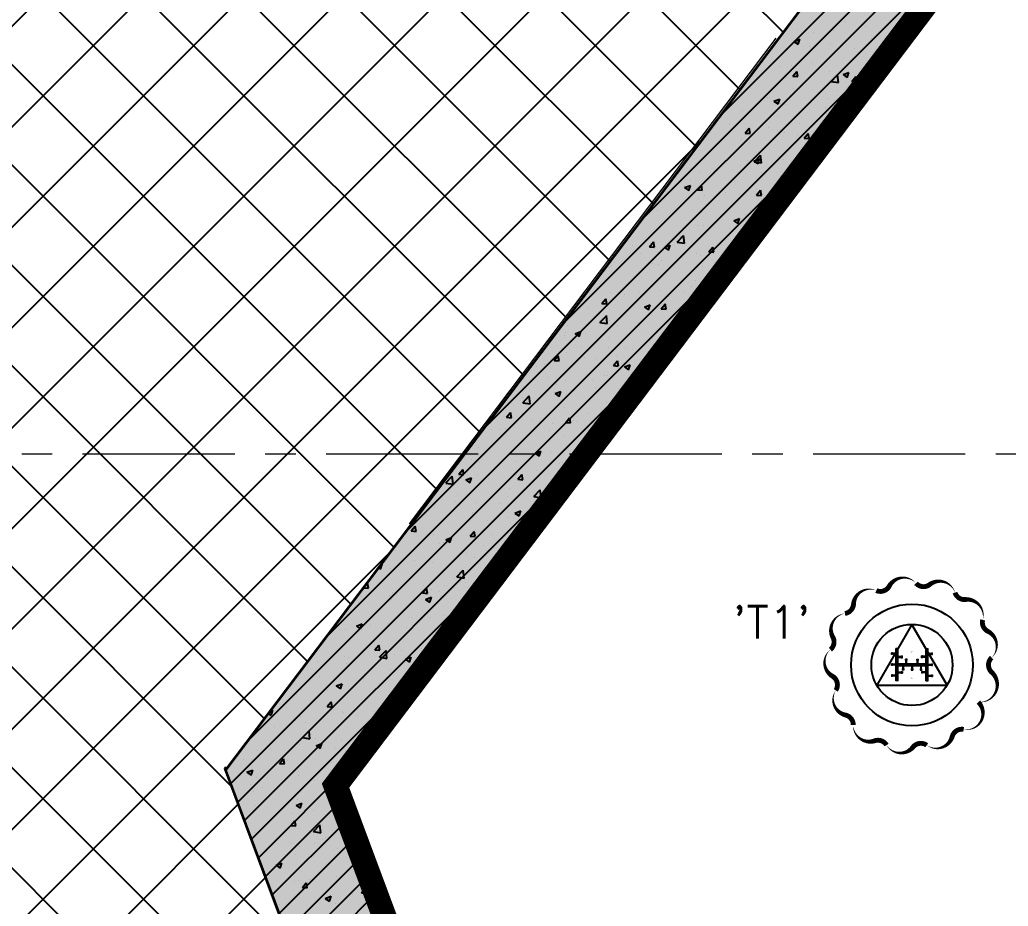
# Model space of a CAD drawing. Header units: millimetres. Extents: x -346728 to 1320345, y -537202 to -385966.
# Drawn here: x 346317 to 358496, y -429790 to -418867 of the extents above; entities that cross this region are included whole.
import ezdxf
from ezdxf.xclip import XClip

# ---------------------------------------------------------------- set-up
doc = ezdxf.new("R2010")
doc.units = ezdxf.units.MM
doc.header["$LTSCALE"] = 100
doc.header["$XCLIPFRAME"] = 2
for name, pattern in [('DASHED2', [0.375, 0.25, -0.125]), ('HIDDEN', [9.525, 6.35, -3.175]), ('X1326_GLB$0$CENTER', [2, 1.25, -0.25, 0.25, -0.25])]:
    doc.linetypes.add(name, pattern=pattern)
for name, color, linetype, lineweight in [('0 T TEXT', 7, 'Continuous', 13), ('KCMANH', 8, 'Continuous', 13), ('KINGPOST', 5, 'Continuous', 20), ('X1326_GLB$0$A-tim', 8, 'X1326_GLB$0$CENTER', 9)]:
    doc.layers.add(name, color=color, linetype=linetype, lineweight=lineweight)
for name, color, linetype in [('DM', 8, 'Continuous'), ('hach', 253, 'Continuous'), ('PL', 3, 'Continuous'), ('PLT', 6, 'Continuous'), ('W2', 4, 'Continuous'), ('XR_1326_csPL$0$hach', 253, 'Continuous'), ('XR_1326_csPL$0$W2', 4, 'Continuous')]:
    doc.layers.add(name, color=color, linetype=linetype)
doc.styles.add('simplex', font='simplex.shx')
pattern_1 = [(45, (188543.33, 11377564.439), (-8.980256121, 8.980256121), []), (135, (188543.33, 11377564.439), (-8.980256121, -8.980256121), [])]

# ---------------------------------------------------------------- blocks, each defined once
blk = doc.blocks.new('LVL-KHUNGTEN')
blk.add_lwpolyline([(61072.9, 41092.8), (119123.5, 41092.8), (119123.5, 61.9), (61072.9, 61.9)], close=True)
blk = doc.blocks.new('mb duong hh')
at = {"layer": '0 T TEXT', "color": 8, "linetype": 'DASHED2', "ltscale": 300}
blk.add_lwpolyline([(75940, 34596), (80501, 41668), (80491, 88861), (75484, 93868), (-20031, 93860), (-33610, 75885), (-26182, 55955), (-6300, 2612), (0, 0)], close=True, dxfattribs=at)
blk = doc.blocks.new('MB HANG RAO TAM')
h = blk.add_hatch()
h.set_pattern_fill('ANSI37', color=8, scale=7000, style=0)
h.set_pattern_definition([(45, (527887.4, 631399.9), (-618.7184, 618.7184), []), (135, (527887.4, 631399.9), (-618.7184, -618.7184), [])])
h.paths.add_polyline_path([(89794, 74797), (94796, 69797), (94804, 22611), (90246, 15544), (52523, -1634), (34324, -9922), (14325, -19029), (8025, -16417), (-19267, 56832), (-5688, 74797), (41806, 74797), (65797, 74797)], flags=16)
h.paths.add_polyline_path([(-17293, 40146), (-15160, 40938), (-12777, 34516), (-15127, 33730), (-10493, 20001), (4784, -19373), (12548, -21453), (91490, 14752), (95488, 20874), (95620, 46027), (95770, 74597), (91825, 78101), (52350, 76926), (14008, 75822), (-9259, 75871), (-23844, 71027), (-24251, 60760)])
at = {"layer": 'XR_1326_csPL$0$W2', "color": 7, "ltscale": 0.5, "elevation": 0}
blk.add_lwpolyline([(8025, -16417), (14325, -19029), (90246, 15544), (94804, 22611), (94796, 69797), (89794, 74797), (-5688, 74797), (-19267, 56832)], close=True, dxfattribs=at)
blk = doc.blocks.new('KP50')
at = {"ltscale": 0.1}
h = blk.add_hatch(color=6, dxfattribs=at)
h.dxf.hatch_style = 1
h.paths.add_polyline_path([(14, 171), (-14, 171), (-14, 142)])
h.paths.add_polyline_path([(-14, -142), (-14, -171), (14, -171)])
at = {"layer": 'KCMANH', "linetype": 'ByBlock'}
h = blk.add_hatch(dxfattribs=at)
h.set_pattern_fill('ANSI37', color=6, scale=4, style=0)
h.set_pattern_definition(pattern_1)
h.paths.add_polyline_path([(-200, 200), (-200, 171), (200, 171), (200, 200)])
h = blk.add_hatch(dxfattribs=at)
h.set_pattern_fill('ANSI37', color=6, scale=4, style=0)
h.set_pattern_definition([(45, (188728.93, 11377564.439), (-8.980256121, 8.980256121), []), (135, (188728.93, 11377564.439), (-8.980256121, -8.980256121), [])])
h.paths.add_polyline_path([(14, 171), (-14, 142), (-14, -142), (14, -171)])
h = blk.add_hatch(dxfattribs=at)
h.set_pattern_fill('ANSI37', color=6, scale=4, style=0)
h.set_pattern_definition(pattern_1)
h.paths.add_polyline_path([(-200, -171), (-200, -200), (200, -200), (200, -171)])
for p, q in [((-125, 253), (-146, 253)), ((-146, 240), (-146, 253)), ((-125, 240), (-125, 253)), ((-10, 253), (10, 253)), ((-10, 240), (-10, 253)), ((10, 240), (10, 253)), ((125, 253), (146, 253)), ((125, 240), (125, 253)), ((146, 240), (146, 253)), ((-125, 240), (-146, 240)), ((-142, 200), (-142, 240)), ((-129, 200), (-129, 240)), ((-85, 131), (-106, 131)), ((-106, 131), (-106, 118)), ((-102, 171), (-102, 131)), ((-89, 171), (-89, 131)), ((-85, 131), (-85, 118)), ((-10, 240), (10, 240)), ((-6, 200), (-6, 240)), ((6, 200), (6, 240)), ((85, 131), (106, 131)), ((85, 131), (85, 118)), ((89, 171), (89, 131)), ((102, 171), (102, 131)), ((106, 131), (106, 118)), ((125, 240), (146, 240)), ((129, 200), (129, 240)), ((142, 200), (142, 240)), ((-85, 118), (-106, 118)), ((-67, 100), (-67, 120)), ((-54, 120), (-67, 120)), ((-54, 100), (-67, 100)), ((-67, 10), (-67, -10)), ((-54, 10), (-67, 10)), ((-54, 100), (-54, 120)), ((-14, 116), (-54, 116)), ((-14, 104), (-54, 104)), ((-54, 10), (-54, -10)), ((-14, 6), (-54, 6)), ((14, 76), (54, 76)), ((14, 64), (54, 64)), ((54, 60), (54, 80)), ((54, 80), (67, 80)), ((54, 60), (67, 60)), ((67, 60), (67, 80)), ((85, 118), (106, 118)), ((-85, -118), (-106, -118)), ((-106, -131), (-106, -118)), ((-85, -131), (-85, -118)), ((-54, -10), (-67, -10)), ((-67, -100), (-67, -120)), ((-54, -100), (-67, -100)), ((-54, -120), (-67, -120)), ((-14, -6), (-54, -6)), ((-54, -100), (-54, -120)), ((-14, -104), (-54, -104)), ((-14, -116), (-54, -116)), ((14, -64), (54, -64)), ((14, -76), (54, -76)), ((54, -60), (54, -80)), ((54, -60), (67, -60)), ((54, -80), (67, -80)), ((67, -60), (67, -80)), ((85, -118), (106, -118)), ((85, -131), (85, -118)), ((106, -131), (106, -118)), ((-125, -240), (-146, -240)), ((-146, -240), (-146, -253)), ((-142, -200), (-142, -240)), ((-129, -200), (-129, -240)), ((-125, -240), (-125, -253)), ((-85, -131), (-106, -131)), ((-102, -171), (-102, -131)), ((-89, -171), (-89, -131)), ((-10, -240), (10, -240)), ((-10, -240), (-10, -253)), ((-6, -200), (-6, -240)), ((6, -200), (6, -240)), ((10, -240), (10, -253)), ((85, -131), (106, -131)), ((89, -171), (89, -131)), ((102, -171), (102, -131)), ((125, -240), (146, -240)), ((125, -240), (125, -253)), ((129, -200), (129, -240)), ((142, -200), (142, -240)), ((146, -240), (146, -253)), ((-125, -253), (-146, -253)), ((-10, -253), (10, -253)), ((125, -253), (146, -253))]:
    blk.add_line(p, q, dxfattribs=at)
at = {"layer": 'KINGPOST', "color": 6, "linetype": 'ByBlock'}
for p, q in [((-200, 200), (200, 200)), ((-200, 171), (-200, 200)), ((-200, 171), (200, 171)), ((-14, 171), (-14, -171)), ((-14, 142), (14, 171)), ((14, 171), (14, -171)), ((200, 171), (200, 200)), ((-200, -171), (200, -171)), ((-200, -171), (-200, -200)), ((-200, -200), (200, -200)), ((-14, -142), (14, -171)), ((200, -171), (200, -200))]:
    blk.add_line(p, q, dxfattribs=at)
blk.add_lwpolyline([(-14, 0), (14, 0)], dxfattribs=at)
blk = doc.blocks.new('B1 Kingpost Layout Plan1')
at = {"layer": 'KCMANH', "linetype": 'ByBlock', "rotation": 90}
blk.add_blockref('KP50', (-13287, -12046, 0), dxfattribs=at)

msp = doc.modelspace()

# ---------------------------------------------------------------- hatches: boundary and pattern name
at = {"ltscale": 0.1}
h = msp.add_hatch(color=6, dxfattribs=at)
h.dxf.hatch_style = 1
h.paths.add_polyline_path([(357324.1, -426645.3), (357295.3, -426645.3), (357295.3, -426674.1)])
h.paths.add_polyline_path([(357295.3, -426958.9), (357295.3, -426987.7), (357324.1, -426987.7)])
at = {"layer": 'hach'}
h = msp.add_hatch(dxfattribs=at)
h.set_pattern_fill('ANSI31', color=256, scale=70)
h.set_pattern_definition([(45, (342151.22, -508591.22), (-157.15448, 157.15448), [])])
h.paths.add_polyline_path([(362433.4, -410142.2), (348853.9, -428107.5), (376146.7, -501359), (382446.8, -503970.9), (458369.1, -469396.6), (462927.9, -462329.4), (462919.8, -415142.7), (457917.8, -410142.2)])
h.paths.add_polyline_path([(363030.6, -411342.2), (350208.3, -428305.7), (377088.8, -500450.6), (382424.3, -502662.6), (457551.5, -468450.4), (461727.8, -461976.1), (461719.7, -415639.4), (457420.9, -411342.2)], flags=16)
h = msp.add_hatch(dxfattribs=at)
h.set_pattern_fill('AR-CONC', color=256, scale=4)
h.set_pattern_definition([(50, (342151.2, -508591.2), (728.7387, -63.7563), [76.2, -838.2]), (355, (342151.2, -508591.2), (-140.9737, 764.2274), [60.96, -670.5623]), (100.45144, (342211.95, -508596.54), (587.765, 700.471), [64.76, -712.361]), (46.1842, (342151.2, -508388), (1084.316, -168.1693), [114.3, -1257.3]), (96.63556, (342241.6, -508402), (949.6165, 989.7045), [97.14, -1068.5424]), (351.18415, (342151.2, -508388), (949.6165, 989.7045), [91.44, -1005.839]), (21, (342252.8, -508438.8), (606.4576, -409.0608), [76.2, -838.2]), (326, (342252.8, -508438.8), (247.208, 736.752), [60.96, -670.56]), (71.45144, (342303.36, -508472.9), (853.6657, 327.691), [64.76, -712.3598]), (37.5, (342151.22, -508591.22), (12.3544, 338.22016), [0, -662.432, 0, -680.72, 0, -673.1]), (7.5, (342151.22, -508591.22), (267.27865, 400.7223), [0, -388.112, 0, -647.192, 0, -256.54]), (327.5, (341924.65, -508591.22), (542.3624, -22.91498), [0, -254, 0, -792.48, 0, -1051.56]), (317.5, (341823.05, -508591.2), (592.5167, 101.706), [0, -330.2, 0, -526.288, 0, -746.76])])
h.paths.add_polyline_path([(362433.4, -410142.2), (348853.9, -428107.5), (376146.7, -501359), (382446.8, -503970.9), (458369.1, -469396.6), (462927.9, -462329.4), (462919.8, -415142.7), (457917.8, -410142.2)])
h.paths.add_polyline_path([(363030.6, -411342.2), (350208.3, -428305.7), (377088.8, -500450.6), (382424.3, -502662.6), (457551.5, -468450.4), (461727.8, -461976.1), (461719.7, -415639.4), (457420.9, -411342.2)], flags=16)

# ---------------------------------------------------------------- linework, layer by layer
at = {"color": 6, "elevation": -2718.3}
msp.add_lwpolyline([(358291.7, -426726.7, 0, 60, 0.5205671), (358245, -426402.2, 60, 60, -0.3534527), (358181.4, -426261.1, 0, 60, 0.5205671), (357969, -426010.8, 60, 60, -0.3534915), (357840.1, -425925.1, 0, 60, 0.5205671), (357527.3, -425826.2, 60, 60, -0.3944899), (357359.9, -425809.8, 0, 60, 0.520567), (357029.1, -425846.6, 60, 60, -0.3907151), (356870.8, -425900, 0, 60, 0.520567), (356589.5, -426068.8, 60, 60, -0.3534934), (356484, -426182.1, 0, 60, 0.5205671), (356335.5, -426474.8, 60, 60, -0.3571345), (356305.2, -426627.9, 0, 60, 0.520567), (356330.9, -426955.6, 60, 60, -0.4289707), (356371.2, -427129.5, 0, 60, 0.520567), (356491.9, -427434.3, 60, 60, -0.3534582), (356586.6, -427556.8, 0, 60, 0.520567), (356851.3, -427750.9, 60, 60, -0.3534893), (356996.6, -427804.3, 0, 60, 0.5205671), (357323.8, -427827.9, 60, 60, -0.3982747), (357491.7, -427806, 0, 60, 0.520567), (357806.4, -427697.6, 60, 60, -0.3869502), (357947.4, -427610.4, 0, 60, 0.7314349), (358128, -427274.1, 0, 60, 0.7206829), (358292.7, -426907.2, 60, 60, -0.4358983)], format="xyseb", close=True, dxfattribs=at)
at = {"layer": 'PL', "elevation": -1404.9}
msp.add_lwpolyline([(356876.7, -427066.5), (357742.7, -427066.5), (357309.7, -426316.5)], close=True, dxfattribs=at)
msp.add_lwpolyline([(356876.7, -427066.5), (357742.7, -427066.5), (357309.7, -426316.5)], close=True, dxfattribs=at)
at = {"layer": 'PL'}
for radius in [750, 750, 500, 500]:
    msp.add_circle((357309.7, -426816.5, -1404.9), radius, dxfattribs=at)
at = {"layer": 'W2', "ltscale": 0.5, "elevation": -1404.9}
for points in [[(362433.4, -410142.2), (348853.9, -428107.5), (376146.7, -501359), (382446.8, -503970.9), (458369.1, -469396.6), (462927.9, -462329.4), (462919.6, -415142.1), (457917.8, -410142.2)], [(363030.6, -411342.2), (350208.3, -428305.7), (377088.8, -500450.6), (382424.3, -502662.6), (457551.5, -468450.4), (461727.8, -461976.1), (461719.7, -415639.4), (457420.9, -411342.2)]]:
    msp.add_lwpolyline(points, close=True, dxfattribs=at)
at = {"layer": 'X1326_GLB$0$A-tim', "ltscale": 15}
msp.add_line((341092.1, -424216.4, -1404.9), (475778.7, -424216.4, -1404.9), dxfattribs=at)
at = {"layer": 'XR_1326_csPL$0$hach', "color": 250}
for p, q in [((354945.4, -420048.6, -1404.9), (361107.1, -413886.9, -1404.9)), ((353972.2, -421336, -1404.9), (360133.9, -415174.4, -1404.9)), ((352999.1, -422623.5, -1404.9), (359160.7, -416461.9, -1404.9)), ((352025.9, -423911, -1404.9), (358187.6, -417749.3, -1404.9)), ((356490.6, -418887.9, -1404.9), (356490.6, -418887.9, -1404.9)), ((356732, -418943.4, -1404.9), (356732, -418943.4, -1404.9)), ((357157.9, -418925, -1404.9), (357206.9, -418866.6, -1404.9)), ((357157.9, -418925, -1404.9), (357218.6, -418930.3, -1404.9)), ((357218.8, -418930.3, -1404.9), (357207.1, -418866.6, -1404.9)), ((351052.8, -425198.5, -1404.9), (357214.4, -419036.8, -1404.9)), ((355898, -418989.6, -1404.9), (355898, -418989.6, -1404.9)), ((356092.9, -419027.5, -1404.9), (356092.9, -419027.5, -1404.9)), ((356347.2, -418994, -1404.9), (356347.2, -418994, -1404.9)), ((355856.4, -419133.5, -1404.9), (355907, -419167.6, -1404.9)), ((355856.5, -419133.5, -1404.9), (355927.6, -419106.2, -1404.9)), ((355907, -419167.6, -1404.9), (355927.6, -419106.2, -1404.9)), ((356301.1, -419164.7, -1404.9), (356301.1, -419164.7, -1404.9)), ((356814.3, -419099.6, -1404.9), (356814.3, -419099.6, -1404.9)), ((355779.5, -419236.2, -1404.9), (355779.5, -419236.2, -1404.9)), ((356053.4, -419196.8, -1404.9), (356053.4, -419196.8, -1404.9)), ((356595.8, -419219.7, -1404.9), (356595.8, -419219.7, -1404.9)), ((356878.6, -419243.5, -1404.9), (356878.6, -419243.5, -1404.9)), ((355825.6, -419428.2, -1404.9), (355825.6, -419428.2, -1404.9)), ((356079.9, -419394.8, -1404.9), (356079.9, -419394.8, -1404.9)), ((356286.1, -419345.2, -1404.9), (356286.1, -419345.2, -1404.9)), ((356464.7, -419344.1, -1404.9), (356464.7, -419344.1, -1404.9)), ((355693.6, -419446.9, -1404.9), (355693.6, -419446.9, -1404.9)), ((355841.4, -419561.7, -1404.9), (355890.4, -419503.3, -1404.9)), ((355902.3, -419567, -1404.9), (355890.6, -419503.3, -1404.9)), ((356288.8, -419502.9, -1404.9), (356288.8, -419502.9, -1404.9)), ((356314.5, -419626, -1404.9), (356393.7, -419543.5, -1404.9)), ((356404.9, -419640, -1404.9), (356393.7, -419543.5, -1404.9)), ((356462.9, -419542.5, -1404.9), (356534.1, -419515.2, -1404.9)), ((356462.9, -419542.6, -1404.9), (356513.4, -419576.7, -1404.9)), ((356513.4, -419576.7, -1404.9), (356534, -419515.3, -1404.9)), ((356802, -419437.9, -1404.9), (356802, -419437.9, -1404.9)), ((355767.1, -419574.4, -1404.9), (355767.1, -419574.4, -1404.9)), ((355841.4, -419561.7, -1404.9), (355902.1, -419567, -1404.9)), ((356314.6, -419626.1, -1404.9), (356404.9, -419640.1, -1404.9)), ((356570.1, -419625.5, -1404.9), (356619.1, -419567.1, -1404.9)), ((356570.1, -419625.5, -1404.9), (356630.9, -419630.8, -1404.9)), ((356631, -419630.7, -1404.9), (356619.3, -419567.1, -1404.9)), ((355313.2, -419693.1, -1404.9), (355313.2, -419693.1, -1404.9)), ((355812.6, -419795.5, -1404.9), (355812.6, -419795.5, -1404.9)), ((355855.6, -419716, -1404.9), (355855.6, -419716, -1404.9)), ((356197.4, -419744.8, -1404.9), (356197.4, -419744.8, -1404.9)), ((356398, -419738.9, -1404.9), (356398, -419738.9, -1404.9)), ((355527.4, -419829.6, -1404.9), (355527.4, -419829.6, -1404.9)), ((355558.3, -419829, -1404.9), (355558.3, -419829, -1404.9)), ((355609.2, -419870.3, -1404.9), (355659.8, -419904.4, -1404.9)), ((355609.3, -419870.2, -1404.9), (355680.4, -419842.9, -1404.9)), ((355659.8, -419904.4, -1404.9), (355680.4, -419843, -1404.9)), ((355754.8, -419912.7, -1404.9), (355754.8, -419912.7, -1404.9)), ((356069.8, -419852.5, -1404.9), (356069.8, -419852.5, -1404.9)), ((356276.4, -419841.1, -1404.9), (356276.4, -419841.1, -1404.9)), ((355227.1, -419988.8, -1404.9), (355227.1, -419988.8, -1404.9)), ((356244.1, -419951.4, -1404.9), (356244.1, -419951.4, -1404.9)), ((355059.1, -420154.8, -1404.9), (355059.1, -420154.8, -1404.9)), ((355651.6, -420053.1, -1404.9), (355651.6, -420053.1, -1404.9)), ((355930.2, -420145.5, -1404.9), (355930.2, -420145.5, -1404.9)), ((355111.1, -420209.5, -1404.9), (355111.1, -420209.5, -1404.9)), ((355253.6, -420262.2, -1404.9), (355302.6, -420203.8, -1404.9)), ((355253.6, -420262.2, -1404.9), (355314.4, -420267.5, -1404.9)), ((355291, -420229.7, -1404.9), (355291, -420229.7, -1404.9)), ((355314.5, -420267.5, -1404.9), (355302.8, -420203.8, -1404.9)), ((355545.4, -420196.2, -1404.9), (355545.4, -420196.2, -1404.9)), ((355653.5, -420232.4, -1404.9), (355653.5, -420232.4, -1404.9)), ((355742.4, -420250.9, -1404.9), (355742.4, -420250.9, -1404.9)), ((355895.1, -420276.2, -1404.9), (355895.1, -420276.2, -1404.9)), ((355982.4, -420325.9, -1404.9), (356031.4, -420267.6, -1404.9)), ((356043.3, -420331.2, -1404.9), (356031.5, -420267.5, -1404.9)), ((356195.8, -420255.4, -1404.9), (356195.8, -420255.4, -1404.9)), ((356215.7, -420279.3, -1404.9), (356286.9, -420252, -1404.9)), ((356215.7, -420279.3, -1404.9), (356255.1, -420305.9, -1404.9)), ((356264.1, -420179.4, -1404.9), (356264.1, -420179.4, -1404.9)), ((356279.6, -420273.5, -1404.9), (356286.8, -420252, -1404.9)), ((350079.6, -426485.9, -1404.9), (356241.2, -420324.3, -1404.9)), ((354701.5, -420392.1, -1404.9), (354701.5, -420392.1, -1404.9)), ((355214.7, -420327.1, -1404.9), (355214.7, -420327.1, -1404.9)), ((355302.5, -420377.9, -1404.9), (355302.5, -420377.9, -1404.9)), ((355982.4, -420325.9, -1404.9), (356043.1, -420331.2, -1404.9)), ((354710, -420479.6, -1404.9), (354710, -420479.6, -1404.9)), ((355023.7, -420630.4, -1404.9), (355023.7, -420630.4, -1404.9)), ((355278.1, -420596.9, -1404.9), (355278.1, -420596.9, -1404.9)), ((355362, -420607, -1404.9), (355412.6, -420641.1, -1404.9)), ((355362.1, -420607, -1404.9), (355433.2, -420579.7, -1404.9)), ((355364.9, -420615.7, -1404.9), (355444, -420533.2, -1404.9)), ((355364.9, -420615.8, -1404.9), (355455.3, -420629.8, -1404.9)), ((355412.6, -420641.1, -1404.9), (355433.2, -420579.7, -1404.9)), ((355455.3, -420629.7, -1404.9), (355444.1, -420533.2, -1404.9)), ((355662.9, -420546.3, -1404.9), (355662.9, -420546.3, -1404.9)), ((355730.1, -420589.1, -1404.9), (355730.1, -420589.1, -1404.9)), ((354689.2, -420730.3, -1404.9), (354689.2, -420730.3, -1404.9)), ((354913.2, -420728.7, -1404.9), (354913.2, -420728.7, -1404.9)), ((355202.4, -420665.3, -1404.9), (355202.4, -420665.3, -1404.9)), ((355455.6, -420751.6, -1404.9), (355455.6, -420751.6, -1404.9)), ((355690.6, -420733.4, -1404.9), (355690.6, -420733.4, -1404.9)), ((354585.1, -420842.3, -1404.9), (354585.1, -420842.3, -1404.9)), ((355098, -420835.1, -1404.9), (355098, -420835.1, -1404.9)), ((355127.5, -420865.2, -1404.9), (355127.5, -420865.2, -1404.9)), ((355669.8, -420888.1, -1404.9), (355669.8, -420888.1, -1404.9)), ((354505.5, -420936.8, -1404.9), (354505.5, -420936.8, -1404.9)), ((354508.4, -420934.7, -1404.9), (354579.5, -420907.4, -1404.9)), ((354508.4, -420934.7, -1404.9), (354558.9, -420968.8, -1404.9)), ((354558.9, -420968.8, -1404.9), (354579.5, -420907.4, -1404.9)), ((354665.9, -420962.6, -1404.9), (354714.9, -420904.3, -1404.9)), ((354665.9, -420962.6, -1404.9), (354726.6, -420968, -1404.9)), ((354726.8, -420967.9, -1404.9), (354715, -420904.2, -1404.9)), ((355010.8, -420997.6, -1404.9), (355010.8, -420997.6, -1404.9)), ((355190, -421003.5, -1404.9), (355190, -421003.5, -1404.9)), ((355394.6, -421026.4, -1404.9), (355443.6, -420968, -1404.9)), ((355395.6, -420947, -1404.9), (355395.6, -420947, -1404.9)), ((355455.5, -421031.7, -1404.9), (355443.8, -420968, -1404.9)), ((355717.7, -420927.3, -1404.9), (355717.7, -420927.3, -1404.9)), ((354676.8, -421068.5, -1404.9), (354676.8, -421068.5, -1404.9)), ((354756.5, -421031.1, -1404.9), (354756.5, -421031.1, -1404.9)), ((355394.6, -421026.4, -1404.9), (355455.3, -421031.7, -1404.9)), ((354155.2, -421140.1, -1404.9), (354155.2, -421140.1, -1404.9)), ((354168.8, -421222.2, -1404.9), (354168.8, -421222.2, -1404.9)), ((354711.1, -421245.1, -1404.9), (354711.1, -421245.1, -1404.9)), ((355114.8, -421343.7, -1404.9), (355186, -421316.4, -1404.9)), ((355114.8, -421343.8, -1404.9), (355165.4, -421377.9, -1404.9)), ((355128.3, -421347.7, -1404.9), (355128.3, -421347.7, -1404.9)), ((355165.4, -421377.9, -1404.9), (355186, -421316.5, -1404.9)), ((355177.7, -421341.7, -1404.9), (355177.7, -421341.7, -1404.9)), ((355253.5, -421268.1, -1404.9), (355253.5, -421268.1, -1404.9)), ((354142.8, -421478.3, -1404.9), (354142.8, -421478.3, -1404.9)), ((354489.2, -421431.8, -1404.9), (354489.2, -421431.8, -1404.9)), ((354664.5, -421406.8, -1404.9), (354664.5, -421406.8, -1404.9)), ((354743.5, -421398.4, -1404.9), (354743.5, -421398.4, -1404.9)), ((355056.1, -421441.4, -1404.9), (355056.1, -421441.4, -1404.9)), ((349106.4, -427773.4, -1404.9), (355268.1, -421611.8, -1404.9)), ((353847.5, -421516.3, -1404.9), (353847.5, -421516.3, -1404.9)), ((354078.1, -421663.1, -1404.9), (354127.1, -421604.7, -1404.9)), ((354139, -421668.4, -1404.9), (354127.3, -421604.7, -1404.9)), ((354415.3, -421605.4, -1404.9), (354494.4, -421522.9, -1404.9)), ((354415.3, -421605.5, -1404.9), (354505.7, -421619.5, -1404.9)), ((354463.6, -421543.1, -1404.9), (354463.6, -421543.1, -1404.9)), ((354505.7, -421619.4, -1404.9), (354494.5, -421522.9, -1404.9)), ((353871.1, -421644.8, -1404.9), (353871.1, -421644.8, -1404.9)), ((353970.9, -421741.4, -1404.9), (353970.9, -421741.4, -1404.9)), ((354078.1, -421663.1, -1404.9), (354138.8, -421668.4, -1404.9)), ((354261.1, -421671.5, -1404.9), (354311.7, -421705.6, -1404.9)), ((354261.2, -421671.4, -1404.9), (354332.3, -421644.1, -1404.9)), ((354311.7, -421705.6, -1404.9), (354332.3, -421644.2, -1404.9)), ((354652.1, -421745, -1404.9), (354652.1, -421745, -1404.9)), ((354806.8, -421726.9, -1404.9), (354855.8, -421668.5, -1404.9)), ((354806.8, -421726.9, -1404.9), (354867.6, -421732.2, -1404.9)), ((354867.7, -421732.2, -1404.9), (354856, -421668.5, -1404.9)), ((355165.3, -421679.9, -1404.9), (355165.3, -421679.9, -1404.9)), ((353642.8, -421855, -1404.9), (353642.8, -421855, -1404.9)), ((354114.5, -421867.8, -1404.9), (354114.5, -421867.8, -1404.9)), ((354130.5, -421816.5, -1404.9), (354130.5, -421816.5, -1404.9)), ((354221.9, -421832.6, -1404.9), (354221.9, -421832.6, -1404.9)), ((354476.3, -421799.1, -1404.9), (354476.3, -421799.1, -1404.9)), ((354513.3, -421764.3, -1404.9), (354513.3, -421764.3, -1404.9)), ((354707, -421766.1, -1404.9), (354707, -421766.1, -1404.9)), ((354861, -421748.4, -1404.9), (354861, -421748.4, -1404.9)), ((355055.6, -421787.2, -1404.9), (355055.6, -421787.2, -1404.9)), ((353522, -421969.6, -1404.9), (353522, -421969.6, -1404.9)), ((353580.3, -421917, -1404.9), (353580.3, -421917, -1404.9)), ((353602.8, -421892.7, -1404.9), (353602.8, -421892.7, -1404.9)), ((354185.1, -421877.9, -1404.9), (354185.1, -421877.9, -1404.9)), ((354727.5, -421900.8, -1404.9), (354727.5, -421900.8, -1404.9)), ((353449.6, -422027.5, -1404.9), (353458, -422033.3, -1404.9)), ((353458, -422033.3, -1404.9), (353468.2, -422002.8, -1404.9)), ((354639.8, -422083.2, -1404.9), (354639.8, -422083.2, -1404.9)), ((354867.6, -422080.5, -1404.9), (354932.7, -422055.5, -1404.9)), ((354867.6, -422080.5, -1404.9), (354898.2, -422101.2, -1404.9)), ((353590.4, -422230.9, -1404.9), (353590.4, -422230.9, -1404.9)), ((353954.6, -422233.3, -1404.9), (353954.6, -422233.3, -1404.9)), ((354118.1, -422154.7, -1404.9), (354118.1, -422154.7, -1404.9)), ((354209, -422199.8, -1404.9), (354209, -422199.8, -1404.9)), ((354502.5, -422223.4, -1404.9), (354502.5, -422223.4, -1404.9)), ((354593.8, -422149.2, -1404.9), (354593.8, -422149.2, -1404.9)), ((353313, -422317.8, -1404.9), (353313, -422317.8, -1404.9)), ((353490.3, -422363.6, -1404.9), (353539.3, -422305.2, -1404.9)), ((353551.2, -422368.9, -1404.9), (353539.5, -422305.2, -1404.9)), ((353768.8, -422257.8, -1404.9), (353768.8, -422257.8, -1404.9)), ((353910, -422325.1, -1404.9), (353910, -422325.1, -1404.9)), ((354311.1, -422280.8, -1404.9), (354311.1, -422280.8, -1404.9)), ((353317.5, -422426.8, -1404.9), (353317.5, -422426.8, -1404.9)), ((353490.3, -422363.6, -1404.9), (353551.1, -422368.9, -1404.9)), ((354013.9, -422408.2, -1404.9), (354064.5, -422442.3, -1404.9)), ((354014, -422408.2, -1404.9), (354085.1, -422380.9, -1404.9)), ((354064.5, -422442.3, -1404.9), (354085.1, -422380.9, -1404.9)), ((354219.1, -422427.3, -1404.9), (354268.1, -422369, -1404.9)), ((354219.1, -422427.3, -1404.9), (354279.8, -422432.7, -1404.9)), ((354280, -422432.6, -1404.9), (354268.2, -422368.9, -1404.9)), ((354627.4, -422421.4, -1404.9), (354627.4, -422421.4, -1404.9)), ((353465.7, -422595.1, -1404.9), (353544.8, -422512.7, -1404.9)), ((353465.7, -422595.2, -1404.9), (353556.1, -422609.2, -1404.9)), ((353556.1, -422609.1, -1404.9), (353544.9, -422512.6, -1404.9)), ((353578.1, -422569.1, -1404.9), (353578.1, -422569.1, -1404.9)), ((354105.7, -422493, -1404.9), (354105.7, -422493, -1404.9)), ((354326.5, -422549.9, -1404.9), (354326.5, -422549.9, -1404.9)), ((353045.7, -422718.5, -1404.9), (353045.7, -422718.5, -1404.9)), ((353064.9, -422634.2, -1404.9), (353064.9, -422634.2, -1404.9)), ((353160.3, -422735.9, -1404.9), (353231.4, -422708.6, -1404.9)), ((353210.8, -422770, -1404.9), (353231.4, -422708.6, -1404.9)), ((353687.4, -422634, -1404.9), (353687.4, -422634, -1404.9)), ((353941.7, -422600.5, -1404.9), (353941.7, -422600.5, -1404.9)), ((353028.6, -422754.1, -1404.9), (353028.6, -422754.1, -1404.9)), ((353160.3, -422735.9, -1404.9), (353210.8, -422770, -1404.9)), ((353570.9, -422777, -1404.9), (353570.9, -422777, -1404.9)), ((354093.4, -422831.2, -1404.9), (354093.4, -422831.2, -1404.9)), ((354113.3, -422799.9, -1404.9), (354113.3, -422799.9, -1404.9)), ((348917.1, -428277.1, -1404.9), (354294.9, -422899.2, -1404.9)), ((353242.8, -422890.6, -1404.9), (353242.8, -422890.6, -1404.9)), ((353565.7, -422907.4, -1404.9), (353565.7, -422907.4, -1404.9)), ((353785.1, -422913.5, -1404.9), (353785.1, -422913.5, -1404.9)), ((353868.1, -422931.3, -1404.9), (353868.1, -422931.3, -1404.9)), ((354059.2, -422950.6, -1404.9), (354059.2, -422950.6, -1404.9)), ((352902.6, -423064.1, -1404.9), (352951.6, -423005.7, -1404.9)), ((352902.6, -423064.1, -1404.9), (352963.3, -423069.4, -1404.9)), ((352963.5, -423069.3, -1404.9), (352951.7, -423005.7, -1404.9)), ((353052.5, -422972.4, -1404.9), (353052.5, -422972.4, -1404.9)), ((353275.5, -423033, -1404.9), (353275.5, -423033, -1404.9)), ((353420.1, -423034.7, -1404.9), (353420.1, -423034.7, -1404.9)), ((353631.3, -423127.8, -1404.9), (353680.3, -423069.4, -1404.9)), ((353674.4, -423001.3, -1404.9), (353674.4, -423001.3, -1404.9)), ((353692.2, -423133.1, -1404.9), (353680.5, -423069.4, -1404.9)), ((352683, -423134.7, -1404.9), (352683, -423134.7, -1404.9)), ((352778.4, -423119.2, -1404.9), (352778.4, -423119.2, -1404.9)), ((353631.3, -423127.8, -1404.9), (353692, -423133.1, -1404.9)), ((353766.7, -423145, -1404.9), (353817.3, -423179.1, -1404.9)), ((353766.8, -423144.9, -1404.9), (353837.9, -423117.6, -1404.9)), ((353817.3, -423179.1, -1404.9), (353837.9, -423117.7, -1404.9)), ((354081, -423169.4, -1404.9), (354081, -423169.4, -1404.9)), ((352826.4, -423270.5, -1404.9), (352826.4, -423270.5, -1404.9)), ((353040.2, -423310.6, -1404.9), (353040.2, -423310.6, -1404.9)), ((353368.8, -423293.5, -1404.9), (353368.8, -423293.5, -1404.9)), ((353519, -423256.1, -1404.9), (353519, -423256.1, -1404.9)), ((353553.3, -423245.6, -1404.9), (353553.3, -423245.6, -1404.9)), ((353911.2, -423316.4, -1404.9), (353911.2, -423316.4, -1404.9)), ((352518.5, -423382.2, -1404.9), (352518.5, -423382.2, -1404.9)), ((352913.1, -423472.6, -1404.9), (352984.2, -423445.3, -1404.9)), ((352926.5, -423357.8, -1404.9), (352926.5, -423357.8, -1404.9)), ((352963.6, -423506.8, -1404.9), (352984.2, -423445.4, -1404.9)), ((353152.8, -423435.5, -1404.9), (353152.8, -423435.5, -1404.9)), ((353407.1, -423402, -1404.9), (353407.1, -423402, -1404.9)), ((353791.9, -423351.3, -1404.9), (353791.9, -423351.3, -1404.9)), ((352511.1, -423519.9, -1404.9), (352511.1, -423519.9, -1404.9)), ((352516.1, -423584.8, -1404.9), (352595.2, -423502.4, -1404.9)), ((352606.5, -423598.8, -1404.9), (352595.2, -423502.3, -1404.9)), ((352913.1, -423472.7, -1404.9), (352963.6, -423506.8, -1404.9)), ((352516.1, -423584.9, -1404.9), (352606.5, -423598.9, -1404.9)), ((353027.8, -423648.8, -1404.9), (353027.8, -423648.8, -1404.9)), ((353541, -423583.8, -1404.9), (353541, -423583.8, -1404.9)), ((353600.4, -423753, -1404.9), (353679.5, -423670.5, -1404.9)), ((353683.9, -423707.6, -1404.9), (353679.6, -423670.5, -1404.9)), ((352109.9, -423834.5, -1404.9), (352130.5, -423773.1, -1404.9)), ((352130.1, -423773.2, -1404.9), (352130.6, -423773, -1404.9)), ((352314.8, -423764.5, -1404.9), (352363.8, -423706.2, -1404.9)), ((352314.8, -423764.5, -1404.9), (352375.5, -423769.8, -1404.9)), ((352375.7, -423769.8, -1404.9), (352364, -423706.1, -1404.9)), ((352506.1, -423720.4, -1404.9), (352506.1, -423720.4, -1404.9)), ((352628.6, -423789.7, -1404.9), (352628.6, -423789.7, -1404.9)), ((352722, -423815.1, -1404.9), (352722, -423815.1, -1404.9)), ((353043.6, -423828.3, -1404.9), (353092.5, -423769.9, -1404.9)), ((353104.5, -423833.6, -1404.9), (353092.7, -423769.9, -1404.9)), ((353139.9, -423802.7, -1404.9), (353139.9, -423802.7, -1404.9)), ((353170.9, -423812.6, -1404.9), (353170.9, -423812.6, -1404.9)), ((353314.5, -423713.4, -1404.9), (353314.5, -423713.4, -1404.9)), ((353524.7, -423752, -1404.9), (353524.7, -423752, -1404.9)), ((353600.4, -423753.1, -1404.9), (353644.4, -423759.9, -1404.9)), ((352092.6, -423822.8, -1404.9), (352109.9, -423834.5, -1404.9)), ((352129.5, -423916.8, -1404.9), (352129.5, -423916.8, -1404.9)), ((352243.9, -423920.7, -1404.9), (352243.9, -423920.7, -1404.9)), ((352300.4, -423903.3, -1404.9), (352300.4, -423903.3, -1404.9)), ((352842.8, -423926.2, -1404.9), (352842.8, -423926.2, -1404.9)), ((352885.5, -423836.2, -1404.9), (352885.5, -423836.2, -1404.9)), ((353043.6, -423828.3, -1404.9), (353104.3, -423833.6, -1404.9)), ((353519.5, -423881.7, -1404.9), (353541.2, -423896.4, -1404.9)), ((353519.6, -423881.7, -1404.9), (353565.7, -423864, -1404.9)), ((352493.8, -424058.6, -1404.9), (352493.8, -424058.6, -1404.9)), ((353015.4, -423987.1, -1404.9), (353015.4, -423987.1, -1404.9)), ((353385.2, -423949.1, -1404.9), (353385.2, -423949.1, -1404.9)), ((351966.1, -424134.8, -1404.9), (351966.1, -424134.8, -1404.9)), ((352665.9, -424209.4, -1404.9), (352737, -424182.1, -1404.9)), ((352716.4, -424243.5, -1404.9), (352737, -424182.1, -1404.9)), ((353257.4, -424152.8, -1404.9), (353257.4, -424152.8, -1404.9)), ((349002.4, -428506.1, -1404.9), (353321.8, -424186.7, -1404.9)), ((351884.1, -424283.2, -1404.9), (351884.1, -424283.2, -1404.9)), ((352618.2, -424236.9, -1404.9), (352618.2, -424236.9, -1404.9)), ((352665.9, -424209.4, -1404.9), (352716.4, -424243.5, -1404.9)), ((352872.6, -424203.4, -1404.9), (352872.6, -424203.4, -1404.9)), ((351727, -424465, -1404.9), (351776, -424406.6, -1404.9)), ((351787.9, -424470.3, -1404.9), (351776.2, -424406.6, -1404.9)), ((351976.6, -424321.4, -1404.9), (351976.6, -424321.4, -1404.9)), ((352426.4, -424306.2, -1404.9), (352426.4, -424306.2, -1404.9)), ((352481.4, -424396.8, -1404.9), (352481.4, -424396.8, -1404.9)), ((352680, -424421.3, -1404.9), (352680, -424421.3, -1404.9)), ((352968.8, -424329.1, -1404.9), (352968.8, -424329.1, -1404.9)), ((353003.1, -424325.3, -1404.9), (353003.1, -424325.3, -1404.9)), ((351566.4, -424574.5, -1404.9), (351645.6, -424492.1, -1404.9)), ((351656.8, -424588.5, -1404.9), (351645.6, -424492.1, -1404.9)), ((351727, -424465, -1404.9), (351787.8, -424470.3, -1404.9)), ((351812.2, -424537.1, -1404.9), (351883.4, -424509.8, -1404.9)), ((351812.2, -424537.1, -1404.9), (351862.7, -424571.2, -1404.9)), ((351862.7, -424571.2, -1404.9), (351883.3, -424509.8, -1404.9)), ((351953.7, -424473, -1404.9), (351953.7, -424473, -1404.9)), ((352087.5, -424523, -1404.9), (352087.5, -424523, -1404.9)), ((352455.8, -424528.8, -1404.9), (352504.8, -424470.4, -1404.9)), ((352455.8, -424528.8, -1404.9), (352516.5, -424534.1, -1404.9)), ((352516.7, -424534, -1404.9), (352504.9, -424470.4, -1404.9)), ((351495, -424624.7, -1404.9), (351495, -424624.7, -1404.9)), ((351566.5, -424574.6, -1404.9), (351656.8, -424588.6, -1404.9)), ((352351, -424637.6, -1404.9), (352351, -424637.6, -1404.9)), ((352605.3, -424604.1, -1404.9), (352605.3, -424604.1, -1404.9)), ((352650.8, -424742.7, -1404.9), (352729.9, -424660.2, -1404.9)), ((352741.2, -424756.7, -1404.9), (352729.9, -424660.2, -1404.9)), ((352923.5, -424644.4, -1404.9), (352923.5, -424644.4, -1404.9)), ((352990.1, -424553.5, -1404.9), (352990.1, -424553.5, -1404.9)), ((351709.3, -424722.1, -1404.9), (351709.3, -424722.1, -1404.9)), ((352331, -424746.1, -1404.9), (352331, -424746.1, -1404.9)), ((352469.1, -424735, -1404.9), (352469.1, -424735, -1404.9)), ((352650.8, -424742.8, -1404.9), (352741.1, -424756.8, -1404.9)), ((351428.2, -424876.3, -1404.9), (351428.2, -424876.3, -1404.9)), ((351686.2, -424802.4, -1404.9), (351686.2, -424802.4, -1404.9)), ((351738.5, -424847.8, -1404.9), (351738.5, -424847.8, -1404.9)), ((351941.4, -424811.2, -1404.9), (351941.4, -424811.2, -1404.9)), ((352228.6, -424825.3, -1404.9), (352228.6, -424825.3, -1404.9)), ((352771, -424848.2, -1404.9), (352771, -424848.2, -1404.9)), ((351358.1, -424916, -1404.9), (351358.1, -424916, -1404.9)), ((351900.5, -424938.9, -1404.9), (351900.5, -424938.9, -1404.9)), ((352338, -425004.9, -1404.9), (352338, -425004.9, -1404.9)), ((352418.7, -424946.1, -1404.9), (352489.8, -424918.8, -1404.9)), ((352418.7, -424946.2, -1404.9), (352469.2, -424980.3, -1404.9)), ((352442.8, -424961.8, -1404.9), (352442.8, -424961.8, -1404.9)), ((352469.2, -424980.3, -1404.9), (352489.8, -424918.9, -1404.9)), ((352722.8, -424954.2, -1404.9), (352722.8, -424954.2, -1404.9)), ((351139.3, -425165.5, -1404.9), (351188.3, -425107.1, -1404.9)), ((351200.2, -425170.8, -1404.9), (351188.4, -425107.1, -1404.9)), ((351442, -425122.8, -1404.9), (351442, -425122.8, -1404.9)), ((351929, -425149.4, -1404.9), (351929, -425149.4, -1404.9)), ((352083.7, -425038.4, -1404.9), (352083.7, -425038.4, -1404.9)), ((352456.7, -425073.3, -1404.9), (352456.7, -425073.3, -1404.9)), ((351139.3, -425165.5, -1404.9), (351200, -425170.8, -1404.9)), ((351415.8, -425214.5, -1404.9), (351415.8, -425214.5, -1404.9)), ((351565, -425273.8, -1404.9), (351636.2, -425246.5, -1404.9)), ((351565, -425273.9, -1404.9), (351615.5, -425308, -1404.9)), ((351615.5, -425308, -1404.9), (351636.1, -425246.6, -1404.9)), ((351868, -425229.2, -1404.9), (351917, -425170.9, -1404.9)), ((351868, -425229.2, -1404.9), (351928.8, -425234.5, -1404.9)), ((351928.9, -425234.5, -1404.9), (351917.2, -425170.8, -1404.9)), ((352126.5, -425203.3, -1404.9), (352126.5, -425203.3, -1404.9)), ((351484.1, -425318.9, -1404.9), (351484.1, -425318.9, -1404.9)), ((351534, -425305, -1404.9), (351534, -425305, -1404.9)), ((352026.5, -425341.8, -1404.9), (352026.5, -425341.8, -1404.9)), ((349087.7, -428735.1, -1404.9), (352348.6, -425474.2, -1404.9)), ((350941.4, -425406.7, -1404.9), (350941.4, -425406.7, -1404.9)), ((351816.4, -425439.1, -1404.9), (351816.4, -425439.1, -1404.9)), ((351916.7, -425487.7, -1404.9), (351916.7, -425487.7, -1404.9)), ((352070.7, -425405.6, -1404.9), (352070.7, -425405.6, -1404.9)), ((350735.7, -425618, -1404.9), (350761.9, -425635.6, -1404.9)), ((350761.9, -425635.7, -1404.9), (350782.5, -425574.3, -1404.9)), ((350763.1, -425581.6, -1404.9), (350782.5, -425574.2, -1404.9)), ((350790, -425574.2, -1404.9), (350790, -425574.2, -1404.9)), ((350881.8, -425624.2, -1404.9), (350881.8, -425624.2, -1404.9)), ((351174.7, -425523.5, -1404.9), (351174.7, -425523.5, -1404.9)), ((351403.5, -425552.7, -1404.9), (351403.5, -425552.7, -1404.9)), ((351701.1, -425732.4, -1404.9), (351780.3, -425649.9, -1404.9)), ((351701.2, -425732.5, -1404.9), (351791.5, -425746.5, -1404.9)), ((351791.5, -425746.4, -1404.9), (351780.3, -425649.9, -1404.9)), ((352171.4, -425682.9, -1404.9), (352184.3, -425691.6, -1404.9)), ((352171.5, -425682.9, -1404.9), (352198.8, -425672.4, -1404.9)), ((350551.5, -425865.9, -1404.9), (350600.5, -425807.6, -1404.9)), ((350551.5, -425865.9, -1404.9), (350612.2, -425871.3, -1404.9)), ((350612.4, -425871.2, -1404.9), (350600.7, -425807.5, -1404.9)), ((350743.9, -425815.1, -1404.9), (350743.9, -425815.1, -1404.9)), ((351280.3, -425929.7, -1404.9), (351329.2, -425871.3, -1404.9)), ((351286.3, -425838, -1404.9), (351286.3, -425838, -1404.9)), ((351341.2, -425935, -1404.9), (351329.4, -425871.3, -1404.9)), ((351549.1, -425839.8, -1404.9), (351549.1, -425839.8, -1404.9)), ((351803.5, -425806.3, -1404.9), (351803.5, -425806.3, -1404.9)), ((351828.6, -425860.9, -1404.9), (351828.6, -425860.9, -1404.9)), ((351904.3, -425825.9, -1404.9), (351904.3, -425825.9, -1404.9)), ((352084.5, -425809.5, -1404.9), (352084.5, -425809.5, -1404.9)), ((350522.7, -425974.9, -1404.9), (350522.7, -425974.9, -1404.9)), ((350869.5, -425962.5, -1404.9), (350869.5, -425962.5, -1404.9)), ((350907.5, -425924.3, -1404.9), (350907.5, -425924.3, -1404.9)), ((350958.1, -425951.6, -1404.9), (350958.1, -425951.6, -1404.9)), ((351280.3, -425929.7, -1404.9), (351341, -425935, -1404.9)), ((351317.8, -426010.6, -1404.9), (351388.9, -425983.3, -1404.9)), ((351368.3, -426044.7, -1404.9), (351388.9, -425983.3, -1404.9)), ((351391.1, -425890.9, -1404.9), (351391.1, -425890.9, -1404.9)), ((351492, -425911.2, -1404.9), (351492, -425911.2, -1404.9)), ((351500.5, -425974.5, -1404.9), (351500.5, -425974.5, -1404.9)), ((350899.5, -426012.9, -1404.9), (350899.5, -426012.9, -1404.9)), ((351317.8, -426010.6, -1404.9), (351368.3, -426044.7, -1404.9)), ((351142.9, -426236, -1404.9), (351142.9, -426236, -1404.9)), ((351281.8, -426240.5, -1404.9), (351281.8, -426240.5, -1404.9)), ((351378.8, -426229.1, -1404.9), (351378.8, -426229.1, -1404.9)), ((351536.2, -426207, -1404.9), (351536.2, -426207, -1404.9)), ((351735.5, -426134.3, -1404.9), (351735.5, -426134.3, -1404.9)), ((350464.1, -426338.3, -1404.9), (350535.3, -426310.9, -1404.9)), ((350464.1, -426338.3, -1404.9), (350514.6, -426372.4, -1404.9)), ((350514.7, -426372.4, -1404.9), (350535.3, -426311, -1404.9)), ((350541.8, -426331.6, -1404.9), (350541.8, -426331.6, -1404.9)), ((350550.4, -426337.7, -1404.9), (350550.4, -426337.7, -1404.9)), ((350640.2, -426325, -1404.9), (350640.2, -426325, -1404.9)), ((350857.1, -426300.7, -1404.9), (350857.1, -426300.7, -1404.9)), ((351084.1, -426354.5, -1404.9), (351084.1, -426354.5, -1404.9)), ((350255.4, -426375.7, -1404.9), (350255.4, -426375.7, -1404.9)), ((350329.4, -426376.9, -1404.9), (350329.4, -426376.9, -1404.9)), ((351626.5, -426377.4, -1404.9), (351626.5, -426377.4, -1404.9)), ((350015.4, -426570.9, -1404.9), (350024.5, -426571.7, -1404.9)), ((350024.7, -426571.7, -1404.9), (350022.7, -426561.2, -1404.9)), ((350692.5, -426630.2, -1404.9), (350741.5, -426571.8, -1404.9)), ((350753.4, -426635.5, -1404.9), (350741.6, -426571.8, -1404.9)), ((351268.9, -426607.8, -1404.9), (351268.9, -426607.8, -1404.9)), ((351366.4, -426567.4, -1404.9), (351366.4, -426567.4, -1404.9)), ((350317.1, -426715.1, -1404.9), (350317.1, -426715.1, -1404.9)), ((350372.9, -426725.7, -1404.9), (350372.9, -426725.7, -1404.9)), ((350692.5, -426630.2, -1404.9), (350753.2, -426635.5, -1404.9)), ((350751.5, -426722.1, -1404.9), (350830.7, -426639.6, -1404.9)), ((350751.6, -426722.2, -1404.9), (350841.9, -426736.2, -1404.9)), ((350841.9, -426736.1, -1404.9), (350830.7, -426639.6, -1404.9)), ((350844.8, -426638.9, -1404.9), (350844.8, -426638.9, -1404.9)), ((350938.4, -426693.3, -1404.9), (350938.4, -426693.3, -1404.9)), ((351014.6, -426641.2, -1404.9), (351014.6, -426641.2, -1404.9)), ((351070.6, -426747.3, -1404.9), (351141.7, -426720, -1404.9)), ((351121.1, -426781.5, -1404.9), (351141.7, -426720.1, -1404.9)), ((351421.2, -426693.9, -1404.9), (351470.2, -426635.6, -1404.9)), ((351421.2, -426693.9, -1404.9), (351426.3, -426694.4, -1404.9)), ((351470.5, -426635.9, -1404.9), (351470.4, -426635.5, -1404.9)), ((349173, -428964, -1404.9), (351375.4, -426761.6, -1404.9)), ((349988.1, -426776.4, -1404.9), (349988.1, -426776.4, -1404.9)), ((350343.9, -426850.7, -1404.9), (350343.9, -426850.7, -1404.9)), ((350345.9, -426795, -1404.9), (350345.9, -426795, -1404.9)), ((351070.6, -426747.4, -1404.9), (351121.1, -426781.5, -1404.9)), ((350015.8, -426964.3, -1404.9), (350015.8, -426964.3, -1404.9)), ((350832.4, -426977.1, -1404.9), (350832.4, -426977.1, -1404.9)), ((350886.3, -426873.6, -1404.9), (350886.3, -426873.6, -1404.9)), ((350216.9, -427075, -1404.9), (350288.1, -427047.7, -1404.9)), ((350216.9, -427075.1, -1404.9), (350267.4, -427109.2, -1404.9)), ((350267.4, -427109.2, -1404.9), (350288, -427047.8, -1404.9)), ((350304.7, -427053.3, -1404.9), (350304.7, -427053.3, -1404.9)), ((350558.1, -426987.2, -1404.9), (350558.1, -426987.2, -1404.9)), ((350747.3, -427042, -1404.9), (350747.3, -427042, -1404.9)), ((351001.6, -427008.5, -1404.9), (351001.6, -427008.5, -1404.9)), ((351100.5, -427010.1, -1404.9), (351100.5, -427010.1, -1404.9)), ((349720.8, -427177.1, -1404.9), (349720.8, -427177.1, -1404.9)), ((349791.5, -427118.3, -1404.9), (349791.5, -427118.3, -1404.9)), ((350105.6, -427126.4, -1404.9), (350105.6, -427126.4, -1404.9)), ((349599.4, -427344.3, -1404.9), (349599.4, -427344.3, -1404.9)), ((350104.7, -427330.6, -1404.9), (350153.7, -427272.3, -1404.9)), ((350104.7, -427330.6, -1404.9), (350165.5, -427336, -1404.9)), ((350165.6, -427335.9, -1404.9), (350153.9, -427272.2, -1404.9)), ((350820.1, -427315.3, -1404.9), (350820.1, -427315.3, -1404.9)), ((350833.5, -427394.4, -1404.9), (350882.4, -427336, -1404.9)), ((350894.1, -427398.4, -1404.9), (350882.6, -427336, -1404.9)), ((350896.5, -427299.5, -1404.9), (350896.5, -427299.5, -1404.9)), ((349378.7, -427413.2, -1404.9), (349413.8, -427436.8, -1404.9)), ((349396.2, -427390.1, -1404.9), (349434.4, -427375.4, -1404.9)), ((349413.8, -427436.8, -1404.9), (349434.4, -427375.4, -1404.9)), ((349779.2, -427456.6, -1404.9), (349779.2, -427456.6, -1404.9)), ((350141.8, -427367.2, -1404.9), (350141.8, -427367.2, -1404.9)), ((350292.4, -427391.5, -1404.9), (350292.4, -427391.5, -1404.9)), ((350304, -427401.2, -1404.9), (350304, -427401.2, -1404.9)), ((350480, -427442.7, -1404.9), (350480, -427442.7, -1404.9)), ((350684.1, -427390.1, -1404.9), (350684.1, -427390.1, -1404.9)), ((350734.4, -427409.2, -1404.9), (350734.4, -427409.2, -1404.9)), ((350833.5, -427394.4, -1404.9), (350893.2, -427399.6, -1404.9)), ((349453.6, -427577.8, -1404.9), (349453.6, -427577.8, -1404.9)), ((349711.5, -427502.9, -1404.9), (349711.5, -427502.9, -1404.9)), ((349838.4, -427527.2, -1404.9), (349838.4, -427527.2, -1404.9)), ((350823.4, -427484.1, -1404.9), (350831.8, -427480.8, -1404.9)), ((350823.4, -427484.1, -1404.9), (350827.3, -427486.8, -1404.9)), ((349801.9, -427711.8, -1404.9), (349881, -427629.3, -1404.9)), ((349801.9, -427711.9, -1404.9), (349892.3, -427725.9, -1404.9)), ((349892.3, -427725.8, -1404.9), (349881.1, -427629.3, -1404.9)), ((350547.4, -427624.3, -1404.9), (350547.4, -427624.3, -1404.9)), ((349362.4, -427827.7, -1404.9), (349362.4, -427827.7, -1404.9)), ((349766.8, -427794.8, -1404.9), (349766.8, -427794.8, -1404.9)), ((349954.9, -427726, -1404.9), (349954.9, -427726, -1404.9)), ((349969.7, -427811.8, -1404.9), (350040.9, -427784.5, -1404.9)), ((349969.7, -427811.8, -1404.9), (350020.2, -427845.9, -1404.9)), ((350020.2, -427845.9, -1404.9), (350040.8, -427784.5, -1404.9)), ((350280, -427729.7, -1404.9), (350280, -427729.7, -1404.9)), ((350467.1, -427809.9, -1404.9), (350467.1, -427809.9, -1404.9)), ((349245.2, -427866.3, -1404.9), (349245.2, -427866.3, -1404.9)), ((349401.6, -427863.4, -1404.9), (349401.6, -427863.4, -1404.9)), ((349571.1, -427927.9, -1404.9), (349571.1, -427927.9, -1404.9)), ((349943.9, -427886.3, -1404.9), (349943.9, -427886.3, -1404.9)), ((350212.7, -427843.4, -1404.9), (350212.7, -427843.4, -1404.9)), ((350486.3, -427909.3, -1404.9), (350486.3, -427909.3, -1404.9)), ((348931.9, -428012, -1404.9), (348931.9, -428012, -1404.9)), ((349073.4, -427977, -1404.9), (349073.4, -427977, -1404.9)), ((349186.3, -427978.5, -1404.9), (349186.3, -427978.5, -1404.9)), ((349258.3, -429193, -1404.9), (350402.3, -428049.1, -1404.9)), ((349517, -428031.1, -1404.9), (349565.9, -427972.7, -1404.9)), ((349517, -428031.1, -1404.9), (349577.7, -428036.4, -1404.9)), ((349577.9, -428036.4, -1404.9), (349566.1, -427972.7, -1404.9)), ((349615.8, -427999.9, -1404.9), (349615.8, -427999.9, -1404.9)), ((350158.2, -428022.8, -1404.9), (350158.2, -428022.8, -1404.9)), ((350245.7, -428094.9, -1404.9), (350294.7, -428036.5, -1404.9)), ((350267.7, -428068, -1404.9), (350267.7, -428068, -1404.9)), ((350306.6, -428100.2, -1404.9), (350294.9, -428036.5, -1404.9)), ((349116, -428139.5, -1404.9), (349166.6, -428173.6, -1404.9)), ((349116.1, -428139.5, -1404.9), (349187.2, -428112.1, -1404.9)), ((349166.6, -428173.6, -1404.9), (349187.2, -428112.2, -1404.9)), ((349750.4, -428183.3, -1404.9), (349750.4, -428183.3, -1404.9)), ((349754.5, -428133, -1404.9), (349754.5, -428133, -1404.9)), ((350245.7, -428094.9, -1404.9), (350306.4, -428100.2, -1404.9)), ((350342.9, -428081.5, -1404.9), (350342.9, -428081.5, -1404.9)), ((349157.9, -428285, -1404.9), (349157.9, -428285, -1404.9)), ((349232.8, -428204.5, -1404.9), (349232.8, -428204.5, -1404.9)), ((349945.5, -428244.1, -1404.9), (349945.5, -428244.1, -1404.9)), ((350199.8, -428210.6, -1404.9), (350199.8, -428210.6, -1404.9)), ((349199.4, -428379.9, -1404.9), (349199.4, -428379.9, -1404.9)), ((349303.8, -428328.6, -1404.9), (349303.8, -428328.6, -1404.9)), ((349741.8, -428402.8, -1404.9), (349741.8, -428402.8, -1404.9)), ((349220.5, -428542.8, -1404.9), (349220.5, -428542.8, -1404.9)), ((349343.7, -429422, -1404.9), (350276.6, -428489.1, -1404.9)), ((349722.5, -428548.5, -1404.9), (349793.7, -428521.2, -1404.9)), ((349722.5, -428548.6, -1404.9), (349773, -428582.7, -1404.9)), ((349742.1, -428471.2, -1404.9), (349742.1, -428471.2, -1404.9)), ((349773, -428582.7, -1404.9), (349793.6, -428521.3, -1404.9)), ((349678.2, -428644.9, -1404.9), (349678.2, -428644.9, -1404.9)), ((349932.5, -428611.4, -1404.9), (349932.5, -428611.4, -1404.9)), ((350301, -428687.8, -1404.9), (350301, -428687.8, -1404.9)), ((349429, -429651, -1404.9), (350362, -428718, -1404.9)), ((349657.9, -428795.3, -1404.9), (349706.9, -428737, -1404.9)), ((349657.9, -428795.3, -1404.9), (349718.7, -428800.7, -1404.9)), ((349718.8, -428800.6, -1404.9), (349707.1, -428736.9, -1404.9)), ((349708.5, -428789.5, -1404.9), (349708.5, -428789.5, -1404.9)), ((349729.8, -428809.4, -1404.9), (349729.8, -428809.4, -1404.9)), ((349936.6, -428869.7, -1404.9), (350015.7, -428787.2, -1404.9)), ((350027, -428883.7, -1404.9), (350015.8, -428787.2, -1404.9)), ((350243, -428744.4, -1404.9), (350243, -428744.4, -1404.9)), ((349208.1, -428881, -1404.9), (349208.1, -428881, -1404.9)), ((349544, -428922, -1404.9), (349544, -428922, -1404.9)), ((349936.6, -428869.8, -1404.9), (350027, -428883.8, -1404.9)), ((350329, -428957.6, -1404.9), (350400.1, -428930.3, -1404.9)), ((350379.5, -428991.7, -1404.9), (350400.1, -428930.3, -1404.9)), ((350386.7, -428859.1, -1404.9), (350406, -428836.1, -1404.9)), ((350386.7, -428859.1, -1404.9), (350415.5, -428861.6, -1404.9)), ((349215.8, -429035.5, -1404.9), (349215.8, -429035.5, -1404.9)), ((349410.9, -429045.6, -1404.9), (349410.9, -429045.6, -1404.9)), ((349514.3, -429880, -1404.9), (350447.3, -428947, -1404.9)), ((349665.2, -429012.1, -1404.9), (349665.2, -429012.1, -1404.9)), ((349951.9, -429012.5, -1404.9), (349951.9, -429012.5, -1404.9)), ((350050, -428961.4, -1404.9), (350050, -428961.4, -1404.9)), ((350086.3, -428944.9, -1404.9), (350086.3, -428944.9, -1404.9)), ((350328.9, -428957.6, -1404.9), (350379.5, -428991.7, -1404.9)), ((349359.4, -429114.2, -1404.9), (349359.4, -429114.2, -1404.9)), ((349599.6, -430109, -1404.9), (350532.6, -429176, -1404.9)), ((349717.4, -429147.7, -1404.9), (349717.4, -429147.7, -1404.9)), ((349758.2, -429058.4, -1404.9), (349758.2, -429058.4, -1404.9)), ((350230.6, -429082.6, -1404.9), (350230.6, -429082.6, -1404.9)), ((350300.5, -429081.4, -1404.9), (350300.5, -429081.4, -1404.9)), ((349475.3, -429285.3, -1404.9), (349546.4, -429258, -1404.9)), ((349475.3, -429285.3, -1404.9), (349525.8, -429319.4, -1404.9)), ((349525.8, -429319.4, -1404.9), (349546.4, -429258, -1404.9)), ((350424.4, -429277.7, -1404.9), (350424.4, -429277.7, -1404.9)), ((349398, -429412.8, -1404.9), (349398, -429412.8, -1404.9)), ((349684.9, -430338, -1404.9), (350617.9, -429405, -1404.9)), ((349782.8, -429362.2, -1404.9), (349782.8, -429362.2, -1404.9)), ((350339.9, -429368.1, -1404.9), (350339.9, -429368.1, -1404.9)), ((349705.1, -429485.9, -1404.9), (349705.1, -429485.9, -1404.9)), ((349747.4, -429469.8, -1404.9), (349747.4, -429469.8, -1404.9)), ((349798.9, -429559.6, -1404.9), (349847.9, -429501.2, -1404.9)), ((349859.8, -429564.9, -1404.9), (349848.1, -429501.2, -1404.9)), ((349884.2, -429461.3, -1404.9), (349884.2, -429461.3, -1404.9)), ((350218.2, -429420.8, -1404.9), (350218.2, -429420.8, -1404.9)), ((350426.5, -429484.2, -1404.9), (350426.5, -429484.2, -1404.9)), ((349770.3, -430567, -1404.9), (350703.2, -429634, -1404.9)), ((349798.9, -429559.6, -1404.9), (349859.6, -429564.9, -1404.9)), ((350411.5, -429644.9, -1404.9), (350411.5, -429644.9, -1404.9)), ((350527.6, -429623.3, -1404.9), (350576.6, -429565, -1404.9)), ((350527.6, -429623.3, -1404.9), (350588.4, -429628.6, -1404.9)), ((350588.5, -429628.6, -1404.9), (350576.8, -429564.9, -1404.9)), ((349515.5, -429762.9, -1404.9), (349515.5, -429762.9, -1404.9)), ((350081.7, -429694.4, -1404.9), (350132.3, -429728.5, -1404.9)), ((350081.8, -429694.3, -1404.9), (350152.9, -429667, -1404.9)), ((350132.3, -429728.5, -1404.9), (350152.9, -429667.1, -1404.9)), ((350157.1, -429678.4, -1404.9), (350157.1, -429678.4, -1404.9)), ((350205.9, -429759.1, -1404.9), (350205.9, -429759.1, -1404.9))]:
    msp.add_line(p, q, dxfattribs=at)
at = {"layer": 'XR_1326_csPL$0$W2', "color": 7, "ltscale": 0.5}
for p, q in [((362433.4, -410142.2, -1404.9), (348853.9, -428107.5, -1404.9)), ((363030.6, -411342.2, -1404.9), (350208.3, -428305.7, -1404.9)), ((348853.9, -428107.5, -1404.9), (376146.7, -501359, -1404.9)), ((350208.3, -428305.7, -1404.9), (377088.8, -500450.6, -1404.9))]:
    msp.add_line(p, q, dxfattribs=at)

# ---------------------------------------------------------------- block references
at = {"extrusion": (0.00597, -2.28885e-18, 0.999982), "xscale": 3.385207865094198, "yscale": 3.385207865094198, "zscale": 3.385207865094198}
msp.add_blockref('LVL-KHUNGTEN', (112985.2, -525073.6, 1027.7), dxfattribs=at)
ref = msp.add_blockref('mb duong hh', (382446.7, -503978, 0))
XClip(ref).set_block_clipping_path([(-58962.6888090824, -15358.4345334051), (108047.3313388755, 114603.0144500207)])

# ---------------------------------------------------------------- texts
at = {"layer": 'PLT', "style": 'simplex'}
msp.add_text("'T1'", height=400, dxfattribs=at).set_placement((355099.4, -426491.6, -1405))

# ---------------------------------------------------------------- next in the draw order: block references
msp.add_blockref('MB HANG RAO TAM', (368121.2, -484948.9, 0))

# ---------------------------------------------------------------- next in the draw order: linework, layer by layer
at = {"layer": 'DM', "color": 7, "linetype": 'HIDDEN', "const_width": 300, "elevation": -1404.9}
msp.add_lwpolyline([(402699.2, -411339.8), (363030.2, -411339.8), (350208, -428303.3), (357811, -448709.2), (402699.2, -448789.1)], close=True, dxfattribs=at)

# ---------------------------------------------------------------- next in the draw order: block references
msp.add_blockref('B1 Kingpost Layout Plan1', (370596.3, -414766, -1404.9))

doc.saveas('drawing.dxf')
